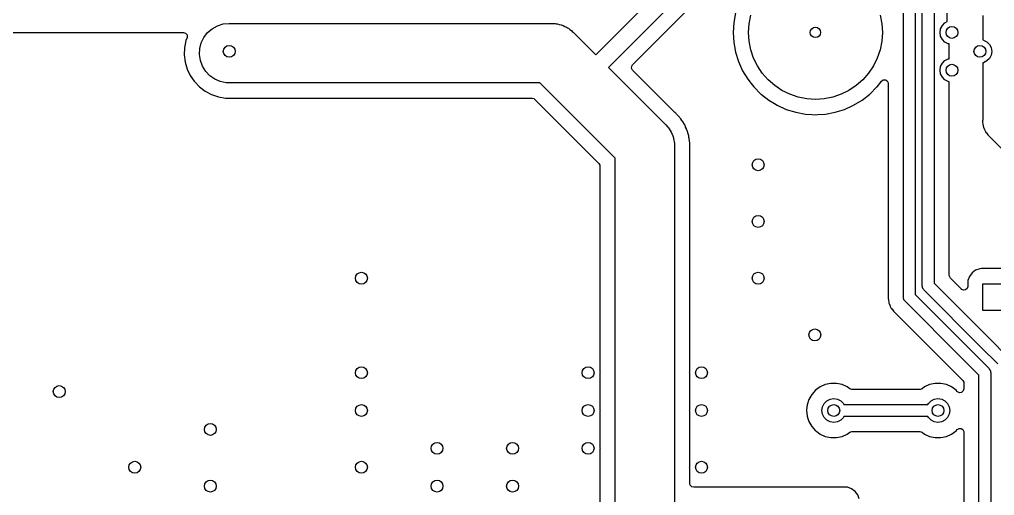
# Model space of a CAD drawing. Extents: x 0.01 to 3.19, y 0.01 to 3.99.
# Drawn here: x 1.072 to 2.363, y 2.188 to 2.817 of the extents above; entities that cross this region are included whole.
import ezdxf

# ---------------------------------------------------------------- set-up
doc = ezdxf.new("R2010")
doc.units = 0
doc.header["$MEASUREMENT"] = 0
doc.layers.add('BLACK', color=7, linetype='CONTINUOUS')

msp = doc.modelspace()

# ---------------------------------------------------------------- linework, layer by layer
at = {"layer": 'BLACK', "linetype": 'CONTINUOUS'}
for p, q in [((1.83524, 2.77044), (1.95943, 2.89464)), ((1.97614, 2.87794), (1.85194, 2.75374)), ((1.93323, 2.80672), (1.98492, 2.85841)), ((2.30031, 2.81431), (2.30031, 2.8532)), ((2.26713, 2.465), (2.26713, 2.83906)), ((2.28287, 2.84232), (2.28287, 2.46826)), ((2.02015, 2.82604), (2.01778, 2.81311)), ((2.24213, 2.45), (2.24213, 2.82694)), ((2.25787, 2.8302), (2.25787, 2.45326)), ((2.01778, 2.81311), (2.01699, 2.8)), ((2.01778, 2.81311), (2.01778, 2.81311)), ((2.03796, 2.81156), (2.04022, 2.82293)), ((2.21135, 2.82293), (2.21361, 2.81156)), ((2.29724, 2.81274), (2.30031, 2.81431)), ((2.34711, 2.82252), (2.34711, 2.79018)), ((1.32146, 2.79976), (1.32751, 2.80495)), ((1.32751, 2.80495), (1.33447, 2.80882)), ((1.33447, 2.80882), (1.34207, 2.8112)), ((1.34207, 2.8112), (1.35, 2.81201)), ((1.35, 2.81201), (1.7174, 2.81201)), ((1.7174, 2.81201), (1.77736, 2.81201)), ((1.77736, 2.81201), (1.78135, 2.8118)), ((1.78135, 2.8118), (1.78281, 2.8115)), ((1.78281, 2.8115), (1.78431, 2.81139)), ((1.78431, 2.81139), (1.78671, 2.8107)), ((1.78671, 2.8107), (1.78915, 2.8102)), ((1.78915, 2.8102), (1.79053, 2.80961)), ((1.79053, 2.80961), (1.79197, 2.8092)), ((1.79197, 2.8092), (1.79418, 2.80804)), ((1.79418, 2.80804), (1.79647, 2.80706)), ((1.79647, 2.80706), (1.7977, 2.8062)), ((1.7977, 2.8062), (1.79903, 2.80551)), ((1.79903, 2.80551), (1.80096, 2.80393)), ((1.80096, 2.80393), (1.80301, 2.80251)), ((1.80301, 2.80251), (1.80404, 2.80142)), ((1.80404, 2.80142), (1.8052, 2.80048)), ((1.8052, 2.80048), (1.82784, 2.77784)), ((1.88376, 2.75725), (1.93323, 2.80672)), ((2.01699, 2.8), (2.01699, 2.8)), ((2.01699, 2.8), (2.01778, 2.78689)), ((2.0372, 2.8), (2.03796, 2.81156)), ((2.03796, 2.78844), (2.0372, 2.8)), ((2.21361, 2.81156), (2.21437, 2.8)), ((2.21437, 2.8), (2.21361, 2.78844)), ((2.29075, 2.8), (2.29152, 2.80487)), ((2.29152, 2.79513), (2.29075, 2.8)), ((2.29152, 2.80487), (2.29376, 2.80926)), ((2.29376, 2.80926), (2.29724, 2.81274)), ((0.989534, 2.79986), (1.28962, 2.79986)), ((1.28962, 2.79986), (1.2923, 2.79907)), ((1.29277, 2.78921), (1.29085, 2.77982)), ((1.2923, 2.79907), (1.29413, 2.79696)), ((1.29426, 2.79314), (1.29277, 2.78921)), ((1.29413, 2.79696), (1.29453, 2.79419)), ((1.29453, 2.79419), (1.29426, 2.79314)), ((1.31308, 2.78631), (1.31659, 2.79346)), ((1.31659, 2.79346), (1.32146, 2.79976)), ((2.04022, 2.77707), (2.03796, 2.78844)), ((2.21361, 2.78844), (2.21135, 2.77707)), ((2.29376, 2.79074), (2.29152, 2.79513)), ((2.29724, 2.78726), (2.29376, 2.79074)), ((2.30163, 2.78502), (2.29724, 2.78726)), ((2.34711, 2.79018), (2.34837, 2.78998)), ((2.34837, 2.78998), (2.35276, 2.78774)), ((2.35276, 2.78774), (2.35624, 2.78426)), ((1.29085, 2.77982), (1.29047, 2.77024)), ((1.31068, 2.77064), (1.31108, 2.7786)), ((1.31108, 2.7786), (1.31308, 2.78631)), ((1.82784, 2.77784), (1.82784, 2.77784)), ((1.82784, 2.77784), (1.83524, 2.77044)), ((2.01778, 2.78689), (2.01778, 2.78689)), ((2.01778, 2.78689), (2.02015, 2.77396)), ((2.04395, 2.7661), (2.04022, 2.77707)), ((2.21135, 2.77707), (2.20763, 2.7661)), ((2.30289, 2.78482), (2.30163, 2.78502)), ((2.30289, 2.76518), (2.30289, 2.78482)), ((2.35624, 2.78426), (2.35848, 2.77987)), ((2.35848, 2.77987), (2.35925, 2.775)), ((2.35925, 2.775), (2.35848, 2.77013)), ((1.29047, 2.77024), (1.29047, 2.77024)), ((1.29047, 2.77024), (1.29162, 2.76072)), ((1.31189, 2.76277), (1.31068, 2.77064)), ((1.31465, 2.7553), (1.31189, 2.76277)), ((2.02015, 2.77396), (2.02406, 2.76142)), ((2.02406, 2.76142), (2.02945, 2.74944)), ((2.04907, 2.75571), (2.04395, 2.7661)), ((2.20763, 2.7661), (2.2025, 2.75571)), ((2.29376, 2.75926), (2.29724, 2.76274)), ((2.29724, 2.76274), (2.30163, 2.76498)), ((2.30163, 2.76498), (2.30289, 2.76518)), ((2.35276, 2.76226), (2.34837, 2.76002)), ((2.35624, 2.76574), (2.35276, 2.76226)), ((2.35848, 2.77013), (2.35624, 2.76574)), ((1.29162, 2.76072), (1.29162, 2.76072)), ((1.29162, 2.76072), (1.29429, 2.75151)), ((1.29429, 2.75151), (1.29429, 2.75151)), ((1.29429, 2.75151), (1.2984, 2.74285)), ((1.31887, 2.74854), (1.31465, 2.7553)), ((1.32436, 2.74276), (1.31887, 2.74854)), ((1.85194, 2.75374), (1.92784, 2.67784)), ((1.88242, 2.75268), (1.88262, 2.75547)), ((1.88376, 2.75023), (1.88242, 2.75268)), ((1.88262, 2.75547), (1.88376, 2.75725)), ((1.93979, 2.6942), (1.88376, 2.75023)), ((2.02945, 2.74944), (2.02945, 2.74944)), ((2.02945, 2.74944), (2.03625, 2.73819)), ((2.05551, 2.74607), (2.04907, 2.75571)), ((2.2025, 2.75571), (2.19606, 2.74607)), ((2.29075, 2.75), (2.29152, 2.75487)), ((2.29152, 2.74513), (2.29075, 2.75)), ((2.29152, 2.75487), (2.29376, 2.75926)), ((2.34837, 2.76002), (2.34711, 2.75982)), ((2.34711, 2.75982), (2.34711, 2.6841)), ((1.2984, 2.74285), (1.30346, 2.73552)), ((1.30346, 2.73552), (1.30385, 2.73495)), ((1.33089, 2.73821), (1.32436, 2.74276)), ((1.33821, 2.73507), (1.33089, 2.73821)), ((2.03625, 2.73819), (2.04085, 2.73231)), ((2.06315, 2.73736), (2.05551, 2.74607)), ((2.07186, 2.72972), (2.06315, 2.73736)), ((2.18842, 2.73736), (2.17971, 2.72972)), ((2.19606, 2.74607), (2.18842, 2.73736)), ((2.2124, 2.73445), (2.21324, 2.73553)), ((2.21324, 2.73553), (2.21551, 2.73715)), ((2.21551, 2.73715), (2.21831, 2.73729)), ((2.21831, 2.73729), (2.22073, 2.7359)), ((2.22073, 2.7359), (2.22201, 2.73342)), ((2.29376, 2.74074), (2.29152, 2.74513)), ((2.29724, 2.73726), (2.29376, 2.74074)), ((2.30163, 2.73502), (2.29724, 2.73726)), ((1.30385, 2.73495), (1.31049, 2.72804)), ((1.31049, 2.72804), (1.31815, 2.72228)), ((1.34602, 2.73347), (1.33821, 2.73507)), ((1.35, 2.73327), (1.34602, 2.73347)), ((1.7174, 2.73327), (1.35, 2.73327)), ((1.76106, 2.73327), (1.7174, 2.73327)), ((1.77216, 2.72216), (1.76106, 2.73327)), ((2.04085, 2.73231), (2.04435, 2.72785)), ((2.04435, 2.72785), (2.04435, 2.72785)), ((2.04435, 2.72785), (2.04435, 2.72785)), ((2.04435, 2.72785), (2.05364, 2.71856)), ((2.0815, 2.72329), (2.07186, 2.72972)), ((2.09189, 2.71816), (2.0815, 2.72329)), ((2.17008, 2.72329), (2.15969, 2.71816)), ((2.17971, 2.72972), (2.17008, 2.72329)), ((2.19794, 2.71856), (2.20723, 2.72785)), ((2.20723, 2.72785), (2.20737, 2.72804)), ((2.20737, 2.72804), (2.2124, 2.73445)), ((2.22201, 2.73342), (2.22211, 2.73247)), ((2.22211, 2.73247), (2.22211, 2.45092)), ((2.30289, 2.73482), (2.30163, 2.73502)), ((2.30289, 2.47861), (2.30289, 2.73482)), ((1.31815, 2.72228), (1.32665, 2.71782)), ((1.32665, 2.71782), (1.33574, 2.71479)), ((1.33574, 2.71479), (1.34521, 2.71325)), ((1.34521, 2.71325), (1.71261, 2.71325)), ((1.71261, 2.71325), (1.75071, 2.71325)), ((1.75071, 2.71325), (1.75339, 2.71246)), ((1.75339, 2.71246), (1.75422, 2.71179)), ((1.75422, 2.71179), (1.83916, 2.62685)), ((1.86063, 2.63369), (1.77216, 2.72216)), ((1.77216, 2.72216), (1.77216, 2.72216)), ((2.05364, 2.71856), (2.05364, 2.71856)), ((2.05364, 2.71856), (2.05364, 2.71856)), ((2.05364, 2.71856), (2.05458, 2.71782)), ((2.05458, 2.71782), (2.06398, 2.71046)), ((2.06398, 2.71046), (2.07148, 2.70593)), ((2.10286, 2.71444), (2.09189, 2.71816)), ((2.11423, 2.71218), (2.10286, 2.71444)), ((2.12579, 2.71142), (2.11423, 2.71218)), ((2.13735, 2.71218), (2.12579, 2.71142)), ((2.14871, 2.71444), (2.13735, 2.71218)), ((2.15969, 2.71816), (2.14871, 2.71444)), ((2.17635, 2.70366), (2.18759, 2.71046)), ((2.18759, 2.71046), (2.19794, 2.71856)), ((2.07148, 2.70593), (2.07523, 2.70366)), ((2.07523, 2.70366), (2.07523, 2.70366)), ((2.07523, 2.70366), (2.07523, 2.70366)), ((2.07523, 2.70366), (2.08721, 2.69827)), ((2.08721, 2.69827), (2.08721, 2.69827)), ((2.08721, 2.69827), (2.08721, 2.69827)), ((2.08721, 2.69827), (2.09975, 2.69436)), ((2.15183, 2.69436), (2.16437, 2.69827)), ((2.16437, 2.69827), (2.17635, 2.70366)), ((1.93998, 2.69403), (1.93979, 2.6942)), ((1.94127, 2.69297), (1.93998, 2.69403)), ((1.94214, 2.69199), (1.94127, 2.69297)), ((1.94321, 2.69078), (1.94214, 2.69199)), ((1.94332, 2.69067), (1.94321, 2.69078)), ((1.94539, 2.6886), (1.94332, 2.69067)), ((1.94575, 2.68809), (1.94539, 2.6886)), ((1.94636, 2.68724), (1.94575, 2.68809)), ((1.94652, 2.68705), (1.94636, 2.68724)), ((1.94763, 2.68579), (1.94652, 2.68705)), ((1.9492, 2.68332), (1.94763, 2.68579)), ((1.94763, 2.68579), (1.94763, 2.68579)), ((2.09975, 2.69436), (2.11267, 2.69199)), ((2.11267, 2.69199), (2.12142, 2.69146)), ((2.12142, 2.69146), (2.12579, 2.6912)), ((2.12579, 2.6912), (2.12907, 2.6914)), ((2.12579, 2.6912), (2.12579, 2.6912)), ((2.12579, 2.6912), (2.12579, 2.6912)), ((2.12907, 2.6914), (2.1389, 2.69199)), ((2.1389, 2.69199), (2.15183, 2.69436)), ((2.3471, 2.68395), (2.34695, 2.68149)), ((2.34711, 2.6841), (2.3471, 2.68395)), ((1.92784, 2.67784), (1.93051, 2.67488)), ((1.93051, 2.67488), (1.93134, 2.67363)), ((1.93134, 2.67363), (1.93231, 2.67249)), ((1.93231, 2.67249), (1.93352, 2.67031)), ((1.94928, 2.6832), (1.9492, 2.68332)), ((1.95099, 2.68082), (1.94928, 2.6832)), ((1.95174, 2.67932), (1.95099, 2.68082)), ((1.95099, 2.68082), (1.95099, 2.68082)), ((1.95186, 2.67911), (1.95174, 2.67932)), ((1.95276, 2.67769), (1.95186, 2.67911)), ((1.95362, 2.67566), (1.95276, 2.67769)), ((1.9539, 2.675), (1.95362, 2.67566)), ((1.95397, 2.67486), (1.9539, 2.675)), ((1.95511, 2.67257), (1.95397, 2.67486)), ((1.95527, 2.67225), (1.95511, 2.67257)), ((1.95577, 2.67064), (1.95527, 2.67225)), ((2.34695, 2.68149), (2.34707, 2.68082)), ((2.34707, 2.68082), (2.3474, 2.67906)), ((2.3474, 2.67906), (2.34742, 2.67891)), ((2.34742, 2.67891), (2.34772, 2.67646)), ((2.34772, 2.67646), (2.34772, 2.67646)), ((2.34772, 2.67646), (2.34786, 2.67609)), ((2.34786, 2.67609), (2.3481, 2.67522)), ((2.3481, 2.67522), (2.34817, 2.67486)), ((2.34817, 2.67486), (2.34817, 2.67483)), ((2.34817, 2.67483), (2.34919, 2.67257)), ((2.34919, 2.67257), (2.34924, 2.67244)), ((2.34924, 2.67244), (2.34932, 2.67225)), ((2.34932, 2.67225), (2.35012, 2.67013)), ((1.93352, 2.67031), (1.9349, 2.66823)), ((1.9349, 2.66823), (1.93545, 2.66684)), ((1.93545, 2.66684), (1.93618, 2.66553)), ((1.93618, 2.66553), (1.93693, 2.66315)), ((1.93693, 2.66315), (1.93785, 2.66083)), ((1.93785, 2.66083), (1.93812, 2.65936)), ((1.93812, 2.65936), (1.93856, 2.65793)), ((1.95586, 2.67041), (1.95577, 2.67064)), ((1.95645, 2.66902), (1.95586, 2.67041)), ((1.95652, 2.66887), (1.95645, 2.66902)), ((1.95722, 2.66603), (1.95652, 2.66887)), ((1.95652, 2.66887), (1.95652, 2.66887)), ((1.95726, 2.66588), (1.95722, 2.66603)), ((1.95813, 2.66309), (1.95726, 2.66588)), ((1.95836, 2.66143), (1.95813, 2.66309)), ((1.95841, 2.66119), (1.95836, 2.66143)), ((1.95881, 2.65956), (1.95841, 2.66119)), ((1.95905, 2.65664), (1.95881, 2.65956)), ((2.35012, 2.67013), (2.35035, 2.6698)), ((2.35035, 2.6698), (2.35079, 2.66902)), ((2.35079, 2.66902), (2.35095, 2.66865)), ((2.35095, 2.66865), (2.35095, 2.66865)), ((2.35095, 2.66865), (2.35191, 2.66743)), ((2.35191, 2.66743), (2.35248, 2.66671)), ((2.35248, 2.66671), (2.35257, 2.66659)), ((2.35257, 2.66659), (2.35397, 2.66455)), ((2.35397, 2.66455), (2.35397, 2.66455)), ((2.35397, 2.66455), (2.35397, 2.66455)), ((2.35397, 2.66455), (2.35582, 2.66291)), ((2.35582, 2.66291), (2.35592, 2.66281)), ((2.35592, 2.66281), (2.50104, 2.5177)), ((1.93856, 2.65793), (1.93882, 2.65544)), ((1.93882, 2.65544), (1.93926, 2.65299)), ((1.93926, 2.65299), (1.93922, 2.65149)), ((1.93922, 2.65149), (1.93937, 2.65)), ((1.93937, 2.65), (1.93937, 1.86631)), ((1.95906, 2.65649), (1.95905, 2.65664)), ((1.95947, 2.6536), (1.95906, 2.65649)), ((1.95939, 2.6494), (1.95947, 2.6536)), ((1.95939, 2.35087), (1.95939, 2.6494)), ((1.86063, 1.85), (1.86063, 2.63369)), ((1.83916, 2.62685), (1.8405, 2.6244)), ((1.8405, 2.6244), (1.84061, 2.62335)), ((1.84061, 2.62335), (1.84061, 2.35087)), ((2.30301, 2.47755), (2.30289, 2.47861)), ((2.30435, 2.4751), (2.30301, 2.47755)), ((2.33314, 2.482), (2.32969, 2.47739)), ((2.33775, 2.48545), (2.33314, 2.482)), ((2.34314, 2.48746), (2.33775, 2.48545)), ((2.33775, 2.48545), (2.33775, 2.48545)), ((2.34553, 2.48772), (2.34314, 2.48746)), ((2.34314, 2.48746), (2.34314, 2.48746)), ((2.40447, 2.48772), (2.34553, 2.48772)), ((2.34553, 2.48772), (2.34553, 2.48772)), ((2.26742, 2.46371), (2.26713, 2.465)), ((2.28287, 2.46826), (2.35557, 2.39557)), ((2.31895, 2.46049), (2.30435, 2.4751)), ((2.32768, 2.472), (2.32742, 2.46961)), ((2.32742, 2.46961), (2.32742, 2.464)), ((2.32969, 2.47739), (2.32768, 2.472)), ((2.32768, 2.472), (2.32768, 2.472)), ((2.32969, 2.47739), (2.32969, 2.47739)), ((2.34744, 2.4323), (2.34744, 2.4677)), ((2.34744, 2.4677), (2.40256, 2.4677)), ((2.25787, 2.45326), (2.33057, 2.38057)), ((2.26757, 2.4624), (2.26742, 2.46371)), ((2.26781, 2.46202), (2.26757, 2.4624)), ((2.26791, 2.46158), (2.26781, 2.46202)), ((2.26873, 2.46055), (2.26791, 2.46158)), ((2.26943, 2.45943), (2.26873, 2.46055)), ((2.34443, 2.38443), (2.26943, 2.45943)), ((2.31921, 2.46025), (2.31895, 2.46049)), ((2.32175, 2.45909), (2.31921, 2.46025)), ((2.32452, 2.45949), (2.32175, 2.45909)), ((2.32663, 2.46132), (2.32452, 2.45949)), ((2.32742, 2.464), (2.32663, 2.46132)), ((2.2221, 2.45077), (2.22195, 2.4483)), ((2.22195, 2.4483), (2.22202, 2.44795)), ((2.22202, 2.44795), (2.2224, 2.44587)), ((2.22211, 2.45092), (2.2221, 2.45077)), ((2.2224, 2.44587), (2.22242, 2.44573)), ((2.22242, 2.44573), (2.22272, 2.44328)), ((2.22272, 2.44328), (2.22272, 2.44328)), ((2.22272, 2.44328), (2.22272, 2.44328)), ((2.22272, 2.44328), (2.22272, 2.44328)), ((2.22272, 2.44328), (2.22279, 2.44308)), ((2.22279, 2.44308), (2.22286, 2.4429)), ((2.22286, 2.4429), (2.2231, 2.44204)), ((2.2231, 2.44204), (2.22317, 2.44164)), ((2.22317, 2.44164), (2.22419, 2.43939)), ((2.22419, 2.43939), (2.22424, 2.43925)), ((2.22424, 2.43925), (2.22478, 2.43785)), ((2.24242, 2.44871), (2.24213, 2.45)), ((2.24257, 2.4474), (2.24242, 2.44871)), ((2.24281, 2.44702), (2.24257, 2.4474)), ((2.24291, 2.44658), (2.24281, 2.44702)), ((2.24373, 2.44555), (2.24291, 2.44658)), ((2.24443, 2.44443), (2.24373, 2.44555)), ((2.31943, 2.36943), (2.24443, 2.44443)), ((2.22478, 2.43785), (2.22512, 2.43694)), ((2.22512, 2.43694), (2.22535, 2.43661)), ((2.22535, 2.43661), (2.22579, 2.43583)), ((2.22579, 2.43583), (2.22595, 2.43546)), ((2.22595, 2.43546), (2.22595, 2.43546)), ((2.22595, 2.43546), (2.22641, 2.43488)), ((2.22641, 2.43488), (2.22748, 2.43352)), ((2.22748, 2.43352), (2.22757, 2.4334)), ((2.22757, 2.4334), (2.22897, 2.43137)), ((2.22897, 2.43137), (2.22897, 2.43137)), ((2.22897, 2.43137), (2.22897, 2.43137)), ((2.22897, 2.43137), (2.23082, 2.42973)), ((2.23082, 2.42973), (2.23092, 2.42963)), ((2.23092, 2.42963), (2.26766, 2.39289)), ((2.37599, 2.4323), (2.34744, 2.4323)), ((2.26766, 2.39289), (2.30408, 2.35647)), ((2.35557, 2.39557), (2.38057, 2.37057)), ((2.33057, 2.38057), (2.35557, 2.35557)), ((2.36713, 2.36174), (2.34443, 2.38443)), ((2.34443, 2.38443), (2.34443, 2.38443)), ((2.34213, 2.34674), (2.31943, 2.36943)), ((2.31943, 2.36943), (2.31943, 2.36943)), ((1.84061, 2.35087), (1.84075, 2.35)), ((1.84075, 2.35), (1.84061, 2.34913)), ((1.84061, 2.34913), (1.84061, 2.30087)), ((1.95925, 2.35), (1.95939, 2.35087)), ((1.95939, 2.34913), (1.95925, 2.35)), ((1.95939, 2.30087), (1.95939, 2.34913)), ((2.30408, 2.35647), (2.30408, 2.35647)), ((2.30408, 2.35647), (2.32065, 2.3399)), ((2.35557, 2.35557), (2.35627, 2.35445)), ((2.35627, 2.35445), (2.35709, 2.35342)), ((2.35709, 2.35342), (2.35719, 2.35298)), ((2.35719, 2.35298), (2.35743, 2.3526)), ((2.35743, 2.3526), (2.35758, 2.35129)), ((2.35758, 2.35129), (2.35787, 2.35)), ((2.35787, 2.35), (2.35787, 2.24744)), ((2.14624, 2.33577), (2.13889, 2.3342)), ((2.15376, 2.33577), (2.14624, 2.33577)), ((2.16111, 2.3342), (2.15376, 2.33577)), ((2.28423, 2.33577), (2.27688, 2.3342)), ((2.29175, 2.33577), (2.28423, 2.33577)), ((2.29911, 2.3342), (2.29175, 2.33577)), ((2.32065, 2.3399), (2.32199, 2.33745)), ((2.32199, 2.33745), (2.32211, 2.33639)), ((2.32211, 2.33639), (2.32211, 2.32849)), ((2.34213, 2.24744), (2.34213, 2.34674)), ((2.12593, 2.32673), (2.1209, 2.32114)), ((2.13202, 2.33115), (2.12593, 2.32673)), ((2.13889, 2.3342), (2.13202, 2.33115)), ((2.16798, 2.33115), (2.16111, 2.3342)), ((2.17116, 2.32884), (2.16798, 2.33115)), ((2.17139, 2.32868), (2.17116, 2.32884)), ((2.17407, 2.32789), (2.17139, 2.32868)), ((2.26392, 2.32789), (2.17407, 2.32789)), ((2.2642, 2.3279), (2.26392, 2.32789)), ((2.26684, 2.32884), (2.2642, 2.3279)), ((2.27001, 2.33115), (2.26684, 2.32884)), ((2.27688, 2.3342), (2.27001, 2.33115)), ((2.30597, 2.33115), (2.29911, 2.3342)), ((2.31206, 2.32673), (2.30597, 2.33115)), ((2.31346, 2.32517), (2.31206, 2.32673)), ((2.3139, 2.32474), (2.31346, 2.32517)), ((2.31644, 2.32358), (2.3139, 2.32474)), ((2.31921, 2.32398), (2.31644, 2.32358)), ((2.32132, 2.32581), (2.31921, 2.32398)), ((2.32211, 2.32849), (2.32132, 2.32581)), ((2.11714, 2.31463), (2.11482, 2.30748)), ((2.1209, 2.32114), (2.11714, 2.31463)), ((2.11714, 2.31463), (2.11714, 2.31463)), ((2.1209, 2.32114), (2.1209, 2.32114)), ((2.13726, 2.30926), (2.14074, 2.31274)), ((2.14074, 2.31274), (2.14513, 2.31498)), ((2.14513, 2.31498), (2.15, 2.31575)), ((2.15, 2.31575), (2.15487, 2.31498)), ((2.15487, 2.31498), (2.15926, 2.31274)), ((2.15926, 2.31274), (2.16274, 2.30926)), ((2.27525, 2.30926), (2.27874, 2.31274)), ((2.27874, 2.31274), (2.28313, 2.31498)), ((2.28313, 2.31498), (2.28799, 2.31575)), ((2.28799, 2.31575), (2.29286, 2.31498)), ((2.29286, 2.31498), (2.29725, 2.31274)), ((2.29725, 2.31274), (2.30073, 2.30926)), ((1.84061, 2.30087), (1.84075, 2.3)), ((1.84075, 2.3), (1.84061, 2.29913)), ((1.84061, 2.29913), (1.84061, 2.25087)), ((1.95925, 2.3), (1.95939, 2.30087)), ((1.95939, 2.29913), (1.95925, 2.3)), ((1.95939, 2.22587), (1.95939, 2.29913)), ((2.11412, 2.30076), (2.11404, 2.3)), ((2.11404, 2.3), (2.11404, 2.29998)), ((2.11404, 2.29998), (2.11482, 2.29252)), ((2.11482, 2.30748), (2.11412, 2.30076)), ((2.13425, 2.3), (2.13502, 2.30487)), ((2.13502, 2.29513), (2.13425, 2.3)), ((2.13502, 2.30487), (2.13726, 2.30926)), ((2.16274, 2.30926), (2.16344, 2.30787)), ((2.16344, 2.30787), (2.27455, 2.30787)), ((2.27455, 2.30787), (2.27525, 2.30926)), ((2.30073, 2.30926), (2.30297, 2.30487)), ((2.30297, 2.30487), (2.30374, 2.3)), ((2.30374, 2.3), (2.30297, 2.29513)), ((2.11482, 2.29252), (2.11589, 2.28925)), ((2.11589, 2.28925), (2.11714, 2.28537)), ((2.11714, 2.28537), (2.11714, 2.28537)), ((2.11714, 2.28537), (2.1209, 2.27886)), ((2.13726, 2.29074), (2.13502, 2.29513)), ((2.14074, 2.28726), (2.13726, 2.29074)), ((2.14513, 2.28502), (2.14074, 2.28726)), ((2.15, 2.28425), (2.14513, 2.28502)), ((2.15487, 2.28502), (2.15, 2.28425)), ((2.15926, 2.28726), (2.15487, 2.28502)), ((2.16274, 2.29074), (2.15926, 2.28726)), ((2.16344, 2.29213), (2.16274, 2.29074)), ((2.27455, 2.29213), (2.16344, 2.29213)), ((2.27525, 2.29074), (2.27455, 2.29213)), ((2.27874, 2.28726), (2.27525, 2.29074)), ((2.28313, 2.28502), (2.27874, 2.28726)), ((2.28799, 2.28425), (2.28313, 2.28502)), ((2.29286, 2.28502), (2.28799, 2.28425)), ((2.29725, 2.28726), (2.29286, 2.28502)), ((2.30073, 2.29074), (2.29725, 2.28726)), ((2.30297, 2.29513), (2.30073, 2.29074)), ((2.1209, 2.27886), (2.1209, 2.27886)), ((2.1209, 2.27886), (2.12593, 2.27327)), ((2.12593, 2.27327), (2.12755, 2.2721)), ((2.12755, 2.2721), (2.13202, 2.26885)), ((2.16798, 2.26885), (2.17116, 2.27116)), ((2.17116, 2.27116), (2.17379, 2.2721)), ((2.17379, 2.2721), (2.17407, 2.27211)), ((2.17407, 2.27211), (2.26392, 2.27211)), ((2.26392, 2.27211), (2.2666, 2.27132)), ((2.2666, 2.27132), (2.26684, 2.27116)), ((2.26684, 2.27116), (2.27001, 2.26885)), ((2.30597, 2.26885), (2.31206, 2.27327)), ((2.31206, 2.27327), (2.31346, 2.27483)), ((2.31346, 2.27483), (2.31584, 2.2763)), ((2.31584, 2.2763), (2.31863, 2.27624)), ((2.31863, 2.27624), (2.32096, 2.27469)), ((2.32096, 2.27469), (2.32207, 2.27212)), ((2.32207, 2.27212), (2.32211, 2.27151)), ((2.32211, 2.27151), (2.32211, 2.17336)), ((2.13202, 2.26885), (2.13889, 2.2658)), ((2.13889, 2.2658), (2.14624, 2.26423)), ((2.14624, 2.26423), (2.15376, 2.26423)), ((2.15376, 2.26423), (2.16111, 2.2658)), ((2.16111, 2.2658), (2.16798, 2.26885)), ((2.27001, 2.26885), (2.27688, 2.2658)), ((2.27688, 2.2658), (2.28423, 2.26423)), ((2.28423, 2.26423), (2.29175, 2.26423)), ((2.29175, 2.26423), (2.29911, 2.2658)), ((2.29911, 2.2658), (2.30597, 2.26885)), ((1.84061, 2.25087), (1.84075, 2.25)), ((1.84075, 2.25), (1.84061, 2.24913)), ((1.84061, 2.24913), (1.84061, 2.17587)), ((2.34213, 2.17244), (2.34213, 2.24744)), ((2.35787, 2.24744), (2.35787, 2.24744)), ((2.35787, 2.24744), (2.35787, 2.1757)), ((1.95925, 2.225), (1.95939, 2.22587)), ((1.95939, 2.22413), (1.95925, 2.225)), ((1.95939, 2.20366), (1.95939, 2.22413)), ((1.96008, 2.20113), (1.95939, 2.20366)), ((1.96213, 2.19922), (1.96008, 2.20113)), ((1.96488, 2.19872), (1.96213, 2.19922)), ((1.96521, 2.19876), (1.96488, 2.19872)), ((2.16589, 2.19876), (1.96521, 2.19876)), ((1.96521, 2.19876), (1.96521, 2.19876)), ((1.96521, 2.19876), (1.96521, 2.19876)), ((2.16828, 2.1985), (2.16589, 2.19876)), ((2.16589, 2.19876), (2.16589, 2.19876)), ((2.17367, 2.19649), (2.16828, 2.1985)), ((2.16828, 2.1985), (2.16828, 2.1985)), ((2.17828, 2.19304), (2.17367, 2.19649)), ((2.17367, 2.19649), (2.17367, 2.19649)), ((2.18173, 2.18843), (2.17828, 2.19304)), ((2.18374, 2.18304), (2.18173, 2.18843)), ((2.18173, 2.18843), (2.18173, 2.18843))]:
    msp.add_line(p, q, dxfattribs=at)
at = {"layer": 'BLACK'}
for centre, radius in [((2.12579, 2.8), 0.00689), ((2.3065, 2.8), 0.007874), ((1.35, 2.775), 0.007874), ((2.3435, 2.775), 0.007874), ((2.3065, 2.75), 0.007874), ((2.05, 2.625), 0.007874), ((2.05, 2.55), 0.007874), ((1.525, 2.475), 0.007874), ((2.05, 2.475), 0.007874), ((2.125, 2.4), 0.007874), ((1.525, 2.35), 0.007874), ((1.825, 2.35), 0.007874), ((1.975, 2.35), 0.007874), ((1.125, 2.325), 0.007874), ((1.525, 2.3), 0.007874), ((1.825, 2.3), 0.007874), ((1.975, 2.3), 0.007874), ((2.15, 2.3), 0.007874), ((2.28799, 2.3), 0.007874), ((1.325, 2.275), 0.007874), ((1.625, 2.25), 0.007874), ((1.725, 2.25), 0.007874), ((1.825, 2.25), 0.007874), ((1.225, 2.225), 0.007874), ((1.525, 2.225), 0.007874), ((1.975, 2.225), 0.007874), ((1.325, 2.2), 0.007874), ((1.625, 2.2), 0.007874), ((1.725, 2.2), 0.007874)]:
    msp.add_circle(centre, radius, dxfattribs=at)

doc.saveas('drawing.dxf')
